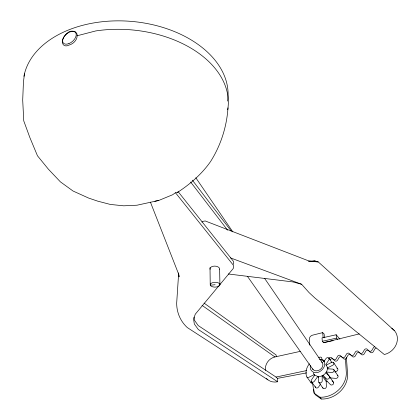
<?xml version="1.0" encoding="UTF-8"?>
<svg xmlns="http://www.w3.org/2000/svg" width="420" height="420" viewBox="0 0 420 420"><rect width="100%" height="100%" fill="white"/><g stroke="black" fill="none" stroke-linecap="round" stroke-linejoin="round"><path stroke-width="0.63" d="M178.668 272.942L176.673 303.156C176.657 312.459 180.401 321.2 187.252 327.532L267.876 379.817M24.476 73.773L23.441 82.026L22.701 100.086L23.751 120.871L29.852 137.519L37.464 155.783L48.347 169.139L60.365 181.828L73.033 191.016L88.63 198.067L97.624 201.128L110.308 204.435L123.701 205.816L137.015 205.207L158.708 200.477L172.515 194.796L175.497 192.764L177.334 192.518C190.118 184.17 201.841 174.074 210.609 161.485C220.804 145.299 226.695 126.934 228.002 107.861M75.17 31.862A8.773 5.665 -32.5 0 1 77.144 35.763L76.886 37.69A8.684 6.379 -37.8 0 1 71.19 44.268L67.331 45.733A8.715 5.339 -55.3 0 1 62.527 43.176L62.297 41.449A8.783 4.62 -49.2 0 1 64.706 35.889A8.935 4.699 -49.2 0 1 69.647 31.484A8.925 5.759 -32.5 0 1 75.175 31.857M313.273 372.887A7.691 6.095 -34.6 0 0 313.693 373.874L314.69 375.113L311.488 379.885A1.916 1.528 -35.8 0 0 311.908 382.074A1.916 1.528 -35.8 0 0 314.412 381.192L317.746 376.467C323.715 377.533 330.64 369.663 325.768 364.597L328.87 359.867A1.901 1.502 -33.5 0 0 328.424 357.74A1.901 1.502 -33.5 0 0 325.936 358.628L323.783 361.73M320.723 383.849L318.56 387.009A1.901 1.522 -35.8 0 1 316.486 387.996A1.901 1.522 -35.8 0 1 315.331 386.542M177.334 192.518L178.169 191.698L232.801 260.495A9.623 5.617 1.3 0 1 233.389 264.338M201.905 222.054L203.285 221.277L205.228 220.967L309.136 261.062L318.244 261.901L394.448 330.65M326.23 365.117L331.527 362.439A1.911 1.517 -33.3 0 1 333.827 362.985A1.911 1.517 -33.3 0 1 332.724 365.248L327.411 367.931L328.141 369.007M314.233 374.588L308.957 377.255A1.906 1.507 -35.8 0 1 306.705 376.688A15.272 12.107 -34.6 0 1 309.398 363.767M334.95 372.068L336.709 371.18A1.895 1.517 -33.3 0 0 337.895 369.526A1.895 1.517 -33.3 0 0 336.877 368.188M322.749 387.403A1.911 1.538 -35.2 0 0 324.576 388.673A1.911 1.538 -35.2 0 0 326.34 386.673L326.23 381.602L327.07 381.181L330.461 384.605A1.911 1.544 -34.3 0 0 332.992 384.447A1.911 1.544 -34.3 0 0 333.328 382.09L332.052 380.814M374.75 346.721L374.283 346.894A1.932 1.691 -41.2 0 0 373.275 347.97L372.078 350.044A1.927 1.685 -41.9 0 1 368.933 350.794L367.348 349.377A1.927 1.68 -42.5 0 0 366.161 348.831L365.227 349.052A1.927 1.68 -42.5 0 0 364.219 350.128L363.022 352.196A1.922 1.675 -43.1 0 1 359.903 352.937L358.339 351.524A1.916 1.664 -43.7 0 0 357.163 350.978L356.239 351.199A1.916 1.664 -43.7 0 0 355.236 352.264L354.039 354.328A1.911 1.659 -44.3 0 1 350.947 355.063L349.403 353.656A1.911 1.654 -44.8 0 0 348.243 353.105L347.324 353.325A1.911 1.654 -44.8 0 0 346.327 354.391L345.13 356.444A1.906 1.649 -45.4 0 1 342.058 357.173L340.536 355.766A1.901 1.638 -45.9 0 0 339.392 355.215L338.478 355.435A1.901 1.638 -45.9 0 0 337.486 356.496L336.289 358.544A1.895 1.633 -46.4 0 1 334.845 359.772A1.895 1.633 -46.4 0 1 333.244 359.268M376.073 348.154L375.606 348.322A1.927 1.691 -41.2 0 0 374.598 349.398L373.406 351.467A1.922 1.685 -41.8 0 1 370.272 352.212L368.687 350.8A1.922 1.675 -42.5 0 0 367.5 350.249L366.571 350.474A1.922 1.675 -42.5 0 0 365.568 351.54L364.376 353.603A1.916 1.67 -43.1 0 1 361.263 354.344L359.378 352.643L357.604 352.606A1.911 1.664 -43.7 0 0 356.606 353.671L355.415 355.724A1.906 1.659 -44.3 0 1 352.328 356.459L350.789 355.047A1.901 1.649 -44.8 0 0 349.629 354.501L348.71 354.721A1.901 1.649 -44.8 0 0 347.718 355.782L346.526 357.83A1.901 1.643 -45.4 0 1 343.466 358.554L341.943 357.152A1.895 1.638 -45.9 0 0 340.798 356.601L339.89 356.816A1.895 1.638 -45.9 0 0 338.898 357.877L337.706 359.919A1.89 1.633 -46.4 0 1 334.672 360.638L331.742 357.861A1.895 1.628 -46.9 0 0 330.608 357.315L329.7 357.53A1.895 1.628 -46.9 0 0 328.713 358.586M77.144 35.763L95.734 30.938A103.304 68.04 4.7 0 1 227.724 109.778M324.471 337.827L324.145 334.068L322.691 332.63L312.485 335.186A3.707 3.119 -46.4 0 0 309.351 339.36L309.797 345.161M359.257 333.905L323.547 342.678L333.155 340.625M339.922 339.176L336.157 334.756L322.03 337.916L322.313 341.287L323.615 342.741M322.313 341.287L336.473 338.137L337.733 339.612M265.545 370.409A10.994 9.35 -47.8 0 1 274.927 356.953L300.248 351.372M194.024 317.163L194.486 320.25L198.209 325.568L276.014 377.055L306.595 370.571M158.708 200.477L154.828 201.243M276.014 377.055L277.442 378.378L306.695 372.871M310.454 261.424L315.184 261.03L318.244 261.901L313.183 261.571M210.31 285.238L215.077 284.718M311.32 261.44L315.184 261.03L308.774 261.13M319.463 359.294C332.766 361.651 317.609 379.502 310.9 369.925A7.733 6.101 -34.6 0 1 310.517 365.573M308.752 261.282L311.283 261.445M327.432 368.729L332.808 369.154A1.927 1.538 -33.6 0 1 334.031 370.944A1.927 1.538 -33.6 0 1 331.79 372.477L326.382 372.036L330.43 377.927L335.785 378.378A1.906 1.533 -33.6 0 0 337.943 377.081A1.906 1.533 -33.6 0 0 337.234 375.165M228.317 273.977L293.029 281.946L301.628 284.272L309.036 292.562L314.927 298.022L384.316 354.512A15.409 13.409 -39 0 0 396.848 342.709A15.409 13.409 -39 0 0 391.766 328.377M323.342 360.754L324.156 361.011M230.507 257.906L301.628 284.272M314.69 375.113L317.746 376.467L318.481 377.522M277.442 378.378L277.625 381.769L198.282 329.5L194.318 323.993L193.583 319.064L195.274 314.197L233.079 268.711A9.655 5.602 1.3 0 0 232.738 264.422L175.497 192.764M202.046 305.345L274.927 356.953M346.395 357.378L347.597 374.231A22.628 18.575 -36.4 0 1 321.263 399L319.893 397.22L314.149 393.146L312.538 383.035M321.263 399L315.525 394.926L314.149 393.146L313.719 389.288M204.078 303.109L276.155 355.026L276.244 356.675M324.497 361.347L323.012 359.94A1.885 1.612 -47.9 0 0 322.324 359.462M325.873 372.797L329.285 376.21A1.932 1.544 -34.4 0 1 328.939 378.578A1.932 1.544 -34.4 0 1 326.393 378.74L322.991 375.317L327.07 381.181M190.628 182.028L227.609 230.191M192.371 180.169L231.252 231.084M306.91 377.024L311.089 382.83M311.315 381.538L315.483 387.345M318.88 382.347L323.001 388.175M247.459 276.355L313.079 369.626M326.23 381.602L322.145 375.743L322.24 380.83A1.927 1.544 -35.2 0 1 320.46 382.846A1.927 1.544 -35.2 0 1 318.623 381.575L318.544 376.493M329.522 376.535L333.564 382.415M195.809 177.765L232.811 231.872M264.632 278.402L322.35 362.806M333.884 369.737L337.88 375.659M329.018 358.25L331.916 362.576M333.611 362.649L337.58 368.592M150.418 202.13L178.605 274.029L179.067 276.895L178.841 274.633M345.476 359.053L346.311 372.388A22.696 18.585 -36.4 0 1 319.893 397.22M336.157 334.756L336.473 338.137M322.691 332.63L323.122 337.654M321.856 360.171L321.82 358.318A1.89 1.486 -34 0 0 320.702 357.1A1.89 1.486 -34 0 0 318.775 357.856M219.623 269.157L219.922 284.823A4.862 2.42 -1 0 1 212.347 286.744A4.862 2.42 -1 0 1 212.961 282.55A4.862 2.42 -1 0 1 219.922 284.823M210.011 267.629L210.226 284.613M210.1 269.351A4.819 2.788 1.7 0 1 214.531 266.112A4.819 2.788 1.7 0 1 219.629 269.204M277.625 381.769A14.616 12.453 -47.8 0 1 266.432 378.499M23.924 76.335A102.685 68.376 4.8 0 1 136.988 21.966A102.685 68.376 4.8 0 1 227.603 101.084M321.625 361.945A5.759 4.541 -34.6 0 1 320.376 369.416A5.759 4.541 -34.6 0 1 312.58 368.891M312.669 383.234A1.89 1.507 -35.9 0 1 310.884 382.489M330.146 359.951A1.89 1.622 -46.9 0 1 331.133 358.901L332.036 358.685A1.89 1.622 -46.9 0 1 333.17 359.231M68.901 43.627A8.069 4.772 -41.4 0 0 75.569 32.555A8.069 4.772 -41.4 0 0 63.777 37.128A8.069 4.772 -41.4 0 0 68.901 43.627"/></g></svg>
